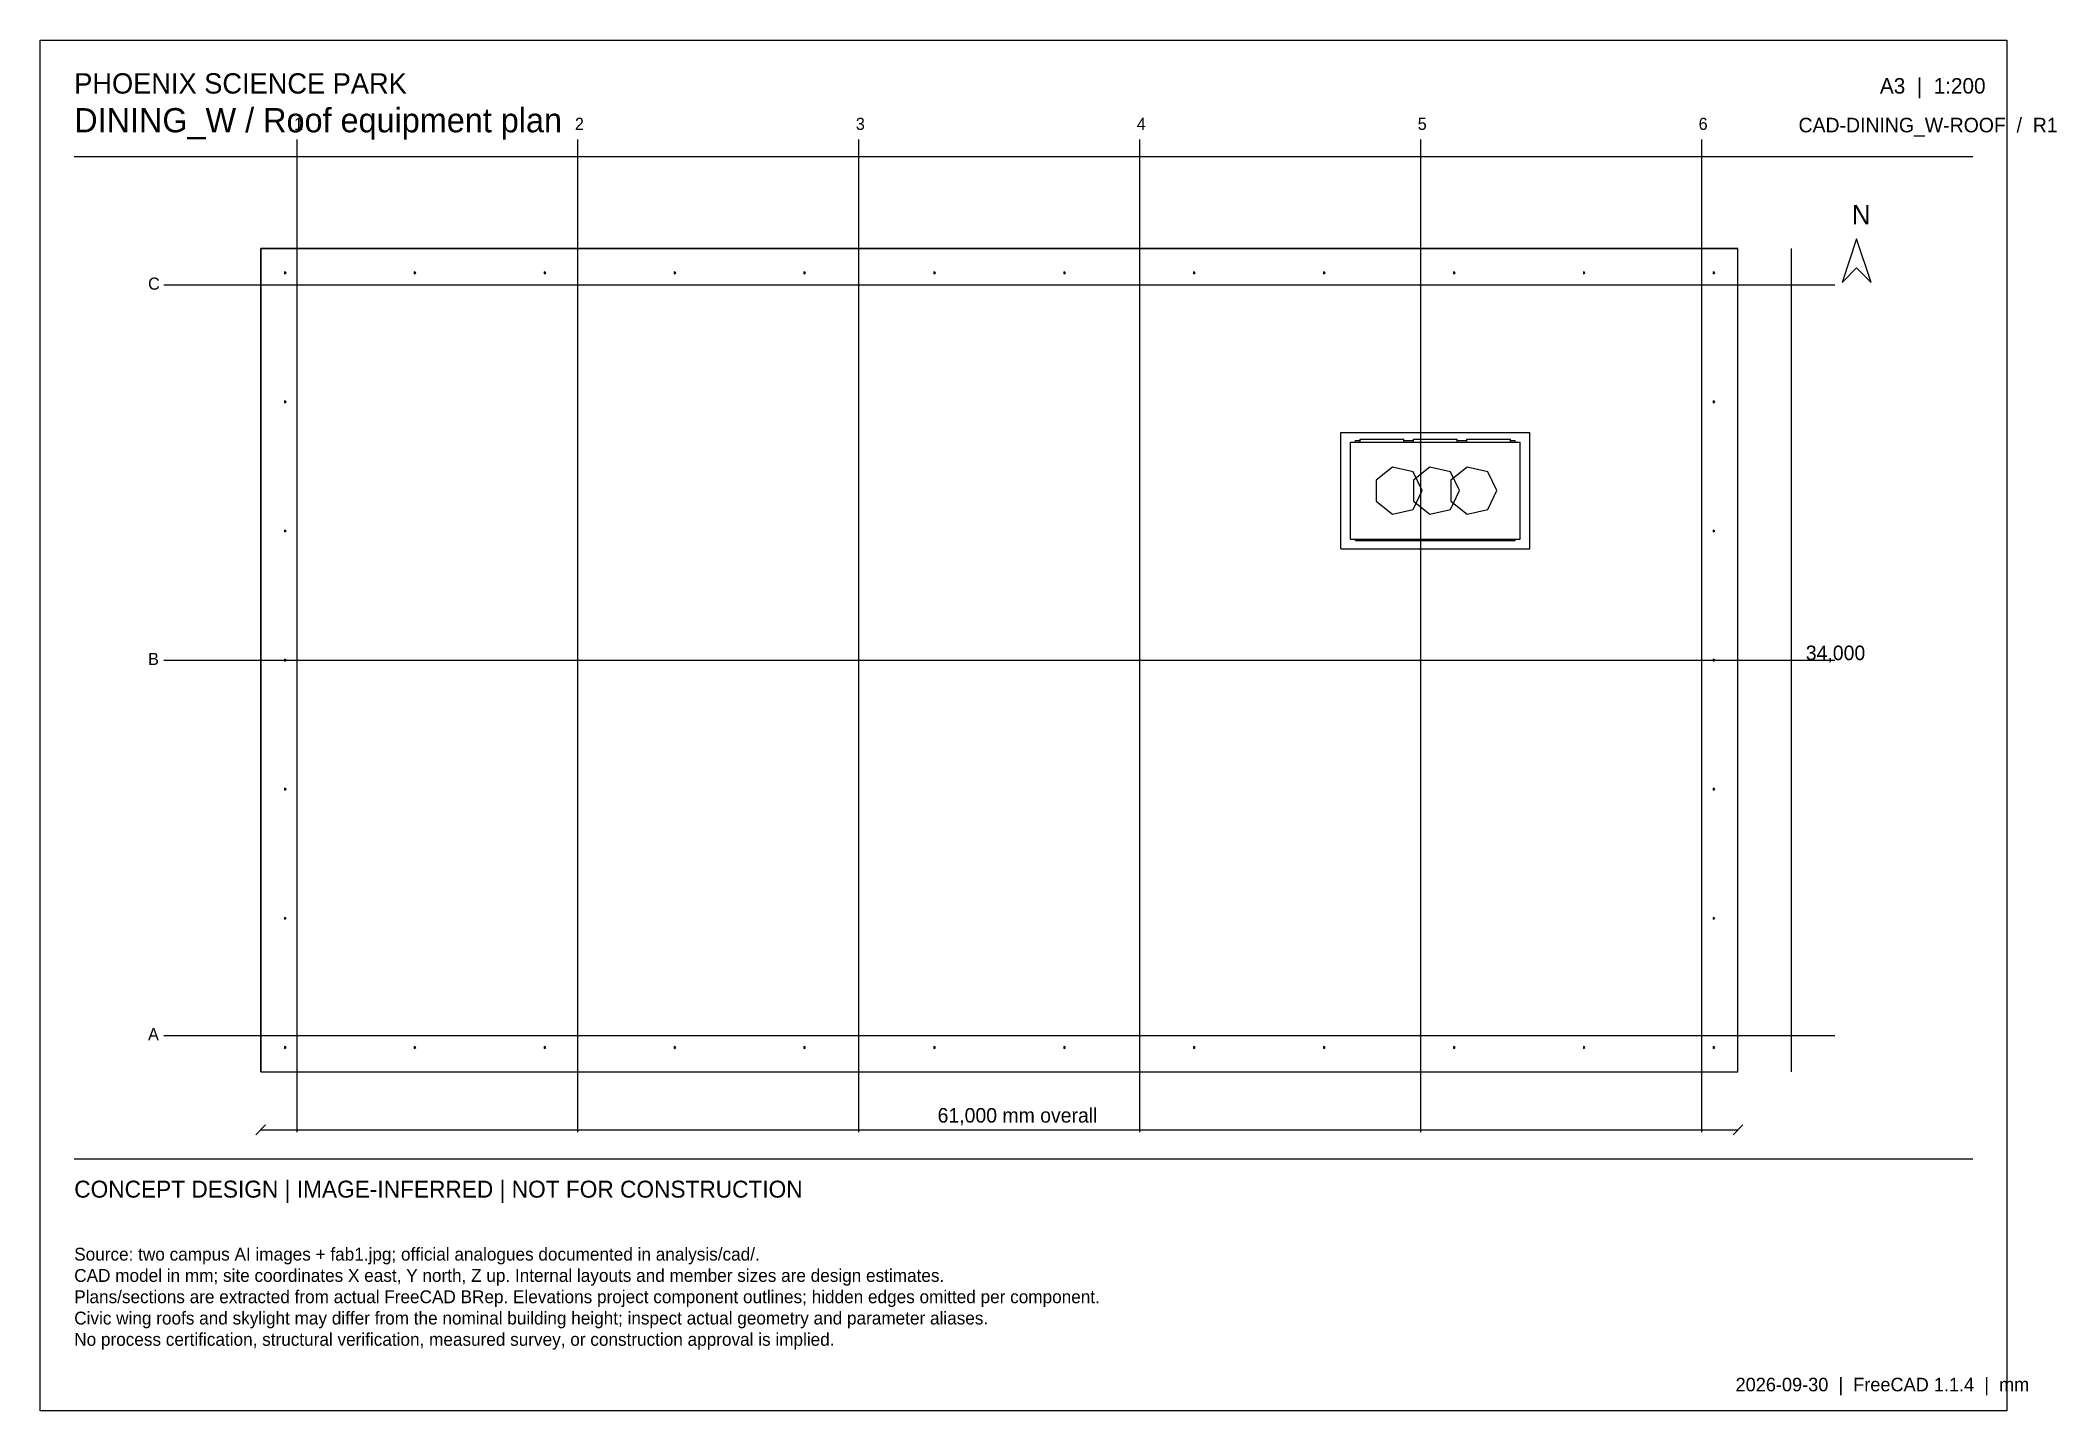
# Model space of a CAD drawing. Header units: millimetres. Extents: x 1400 to 84659, y 1400 to 58000.
import ezdxf

# ---------------------------------------------------------------- set-up
doc = ezdxf.new("R2010")
doc.units = ezdxf.units.MM

msp = doc.modelspace()

# ---------------------------------------------------------------- linework, layer by layer
at = {"layer": 'annotation'}
for p, q in [((76400, 49800), (75800, 48000)), ((77000, 48000), (76400, 49800)), ((75800, 48000), (76400, 48600)), ((76400, 48600), (77000, 48000))]:
    msp.add_line(p, q, dxfattribs=at)
at = {"layer": 'circulation'}
for p, q in [((11545, 48400), (11477.5, 48438.97)), ((11477.5, 48438.97), (11477.5, 48361.03)), ((11477.5, 48361.03), (11545, 48400)), ((16908.64, 48400), (16841.14, 48438.97)), ((16841.14, 48438.97), (16841.14, 48361.03)), ((16841.14, 48361.03), (16908.64, 48400)), ((22272.27, 48400), (22204.77, 48438.97)), ((22204.77, 48438.97), (22204.77, 48361.03)), ((22204.77, 48361.03), (22272.27, 48400)), ((27635.91, 48400), (27568.41, 48438.97)), ((27568.41, 48438.97), (27568.41, 48361.03)), ((27568.41, 48361.03), (27635.91, 48400)), ((32999.55, 48400), (32932.05, 48438.97)), ((32932.05, 48438.97), (32932.05, 48361.03)), ((32932.05, 48361.03), (32999.55, 48400)), ((38363.18, 48400), (38295.68, 48438.97)), ((38295.68, 48438.97), (38295.68, 48361.03)), ((38295.68, 48361.03), (38363.18, 48400)), ((43726.82, 48400), (43659.32, 48438.97)), ((43659.32, 48438.97), (43659.32, 48361.03)), ((43659.32, 48361.03), (43726.82, 48400)), ((49090.45, 48400), (49022.95, 48438.97)), ((49022.95, 48438.97), (49022.95, 48361.03)), ((49022.95, 48361.03), (49090.45, 48400)), ((54454.09, 48400), (54386.59, 48438.97)), ((54386.59, 48438.97), (54386.59, 48361.03)), ((54386.59, 48361.03), (54454.09, 48400)), ((59817.73, 48400), (59750.23, 48438.97)), ((59750.23, 48438.97), (59750.23, 48361.03)), ((59750.23, 48361.03), (59817.73, 48400)), ((65181.36, 48400), (65113.86, 48438.97)), ((65113.86, 48438.97), (65113.86, 48361.03)), ((65113.86, 48361.03), (65181.36, 48400)), ((70545, 48400), (70477.5, 48438.97)), ((70477.5, 48438.97), (70477.5, 48361.03)), ((70477.5, 48361.03), (70545, 48400)), ((11545, 43066.67), (11477.5, 43105.64)), ((11477.5, 43105.64), (11477.5, 43027.7)), ((11477.5, 43027.7), (11545, 43066.67)), ((70545, 43066.67), (70477.5, 43105.64)), ((70477.5, 43105.64), (70477.5, 43027.7)), ((70477.5, 43027.7), (70545, 43066.67)), ((11545, 37733.33), (11477.5, 37772.3)), ((11477.5, 37772.3), (11477.5, 37694.36)), ((11477.5, 37694.36), (11545, 37733.33)), ((70545, 37733.33), (70477.5, 37772.3)), ((70477.5, 37772.3), (70477.5, 37694.36)), ((70477.5, 37694.36), (70545, 37733.33)), ((11545, 32400), (11477.5, 32438.97)), ((11477.5, 32438.97), (11477.5, 32361.03)), ((11477.5, 32361.03), (11545, 32400)), ((70545, 32400), (70477.5, 32438.97)), ((70477.5, 32438.97), (70477.5, 32361.03)), ((70477.5, 32361.03), (70545, 32400)), ((11545, 27066.67), (11477.5, 27105.64)), ((11477.5, 27105.64), (11477.5, 27027.7)), ((11477.5, 27027.7), (11545, 27066.67)), ((70545, 27066.67), (70477.5, 27105.64)), ((70477.5, 27105.64), (70477.5, 27027.7)), ((70477.5, 27027.7), (70545, 27066.67)), ((11545, 21733.33), (11477.5, 21772.3)), ((11477.5, 21772.3), (11477.5, 21694.36)), ((11477.5, 21694.36), (11545, 21733.33)), ((70545, 21733.33), (70477.5, 21772.3)), ((70477.5, 21772.3), (70477.5, 21694.36)), ((70477.5, 21694.36), (70545, 21733.33)), ((11545, 16400), (11477.5, 16438.97)), ((11477.5, 16438.97), (11477.5, 16361.03)), ((11477.5, 16361.03), (11545, 16400)), ((16908.64, 16400), (16841.14, 16438.97)), ((16841.14, 16438.97), (16841.14, 16361.03)), ((16841.14, 16361.03), (16908.64, 16400)), ((22272.27, 16400), (22204.77, 16438.97)), ((22204.77, 16438.97), (22204.77, 16361.03)), ((22204.77, 16361.03), (22272.27, 16400)), ((27635.91, 16400), (27568.41, 16438.97)), ((27568.41, 16438.97), (27568.41, 16361.03)), ((27568.41, 16361.03), (27635.91, 16400)), ((32999.55, 16400), (32932.05, 16438.97)), ((32932.05, 16438.97), (32932.05, 16361.03)), ((32932.05, 16361.03), (32999.55, 16400)), ((38363.18, 16400), (38295.68, 16438.97)), ((38295.68, 16438.97), (38295.68, 16361.03)), ((38295.68, 16361.03), (38363.18, 16400)), ((43726.82, 16400), (43659.32, 16438.97)), ((43659.32, 16438.97), (43659.32, 16361.03)), ((43659.32, 16361.03), (43726.82, 16400)), ((49090.45, 16400), (49022.95, 16438.97)), ((49022.95, 16438.97), (49022.95, 16361.03)), ((49022.95, 16361.03), (49090.45, 16400)), ((54454.09, 16400), (54386.59, 16438.97)), ((54386.59, 16438.97), (54386.59, 16361.03)), ((54386.59, 16361.03), (54454.09, 16400)), ((59817.73, 16400), (59750.23, 16438.97)), ((59750.23, 16438.97), (59750.23, 16361.03)), ((59750.23, 16361.03), (59817.73, 16400)), ((65181.36, 16400), (65113.86, 16438.97)), ((65113.86, 16438.97), (65113.86, 16361.03)), ((65113.86, 16361.03), (65181.36, 16400)), ((70545, 16400), (70477.5, 16438.97)), ((70477.5, 16438.97), (70477.5, 16361.03)), ((70477.5, 16361.03), (70545, 16400))]:
    msp.add_line(p, q, dxfattribs=at)
at = {"layer": 'datum'}
for p, q in [((71500, 49400), (10500, 49400)), ((10500, 49400), (10500, 15400)), ((71500, 15400), (71500, 49400)), ((10500, 15400), (71500, 15400))]:
    msp.add_line(p, q, dxfattribs=at)
at = {"layer": 'dimension'}
for p, q in [((73700, 49400), (73700, 15400)), ((10300, 12800), (10700, 13200)), ((10500, 13000), (71500, 13000)), ((71300, 12800), (71700, 13200))]:
    msp.add_line(p, q, dxfattribs=at)
at = {"layer": 'equipment'}
for p, q in [((55100, 37000), (55100, 41800)), ((55100, 41800), (62900, 41800)), ((62900, 37000), (62900, 41800)), ((55500, 37400), (55500, 41400)), ((55500, 41400), (62500, 41400)), ((55700, 41400), (55700, 41465)), ((55700, 41465), (55900, 41465)), ((55900, 41400), (55900, 41520)), ((55900, 41520), (57700, 41520)), ((57700, 41400), (57700, 41520)), ((57700, 41465), (58100, 41465)), ((58100, 41400), (58100, 41520)), ((58100, 41520), (59900, 41520)), ((59900, 41400), (59900, 41520)), ((59900, 41465), (60300, 41465)), ((60300, 41400), (60300, 41520)), ((60300, 41520), (62100, 41520)), ((62100, 41400), (62100, 41520)), ((62100, 41465), (62300, 41465)), ((62300, 41400), (62300, 41465)), ((62500, 37400), (62500, 41400)), ((57237.48, 40374.93), (56559.03, 39833.88)), ((58083.49, 40181.83), (57237.48, 40374.93)), ((58460, 39400), (58083.49, 40181.83)), ((58777.48, 40374.93), (58099.03, 39833.88)), ((59623.49, 40181.83), (58777.48, 40374.93)), ((60000, 39400), (59623.49, 40181.83)), ((60317.48, 40374.93), (59639.03, 39833.88)), ((61163.49, 40181.83), (60317.48, 40374.93)), ((61540, 39400), (61163.49, 40181.83)), ((56559.03, 39833.88), (56559.03, 38966.12)), ((58083.49, 38618.17), (58460, 39400)), ((58099.03, 39833.88), (58099.03, 38966.12)), ((59623.49, 38618.17), (60000, 39400)), ((59639.03, 39833.88), (59639.03, 38966.12)), ((61163.49, 38618.17), (61540, 39400)), ((56559.03, 38966.12), (57237.48, 38425.07)), ((57237.48, 38425.07), (58083.49, 38618.17)), ((58099.03, 38966.12), (58777.48, 38425.07)), ((58777.48, 38425.07), (59623.49, 38618.17)), ((59639.03, 38966.12), (60317.48, 38425.07)), ((60317.48, 38425.07), (61163.49, 38618.17)), ((55100, 37000), (62900, 37000)), ((55500, 37400), (62500, 37400)), ((55700, 37335), (55700, 37400)), ((55700, 37335), (62300, 37335)), ((62300, 37335), (62300, 37400))]:
    msp.add_line(p, q, dxfattribs=at)
at = {"layer": 'frame'}
for p, q in [((1400, 58000), (82600, 58000)), ((1400, 1400), (1400, 58000)), ((82600, 58000), (82600, 1400)), ((2800, 53200), (81200, 53200)), ((2800, 11800), (81200, 11800)), ((82600, 1400), (1400, 1400))]:
    msp.add_line(p, q, dxfattribs=at)
at = {"layer": 'grid'}
for p, q in [((12000, 12900), (12000, 53900)), ((23600, 12900), (23600, 53900)), ((35200, 12900), (35200, 53900)), ((46800, 12900), (46800, 53900)), ((58400, 12900), (58400, 53900)), ((70000, 12900), (70000, 53900)), ((6500, 47900), (75500, 47900)), ((6500, 32400), (75500, 32400)), ((6500, 16900), (75500, 16900))]:
    msp.add_line(p, q, dxfattribs=at)
at = {"layer": 'roof'}
for p, q in [((10500, 15400), (10500, 49400)), ((10500, 49400), (71500, 49400)), ((71500, 15400), (71500, 49400)), ((10500, 15400), (71500, 15400))]:
    msp.add_line(p, q, dxfattribs=at)

# ---------------------------------------------------------------- texts
at = {"layer": 'annotation'}
for s, height, p in [('PHOENIX SCIENCE PARK', 840, (2800, 55800)), ('A3  |  1:200', 640, (77360, 55800)), ('DINING_W / Roof equipment plan', 1000, (2800, 54200)), ('1', 500, (11875, 54300)), ('2', 500, (23475, 54300)), ('3', 500, (35075, 54300)), ('4', 500, (46675, 54300)), ('5', 500, (58275, 54300)), ('6', 500, (69875, 54300)), ('CAD-DINING_W-ROOF  /  R1', 600, (74000, 54200)), ('N', 800, (76200, 50400)), ('C', 500, (5850, 47700)), ('B', 500, (5850, 32200)), ('34,000', 600, (74300, 32400)), ('A', 500, (5850, 16700)), ('61,000 mm overall', 600, (38450, 13300)), ('CONCEPT DESIGN | IMAGE-INFERRED | NOT FOR CONSTRUCTION', 700, (2800, 10200)), ('Source: two campus AI images + fab1.jpg; official analogues documented in analysis/cad/.', 530, (2800, 7600)), ('CAD model in mm; site coordinates X east, Y north, Z up. Internal layouts and member sizes are design estimates.', 530, (2800, 6720)), ('Plans/sections are extracted from actual FreeCAD BRep. Elevations project component outlines; hidden edges omitted per component.', 530, (2800, 5840)), ('Civic wing roofs and skylight may differ from the nominal building height; inspect actual geometry and parameter aliases.', 530, (2800, 4960)), ('No process certification, structural verification, measured survey, or construction approval is implied.', 530, (2800, 4080)), ('2026-09-30  |  FreeCAD 1.1.4  |  mm', 560, (71400, 2200))]:
    msp.add_text(s, height=height, dxfattribs=at).set_placement(p)

doc.saveas('drawing.dxf')
